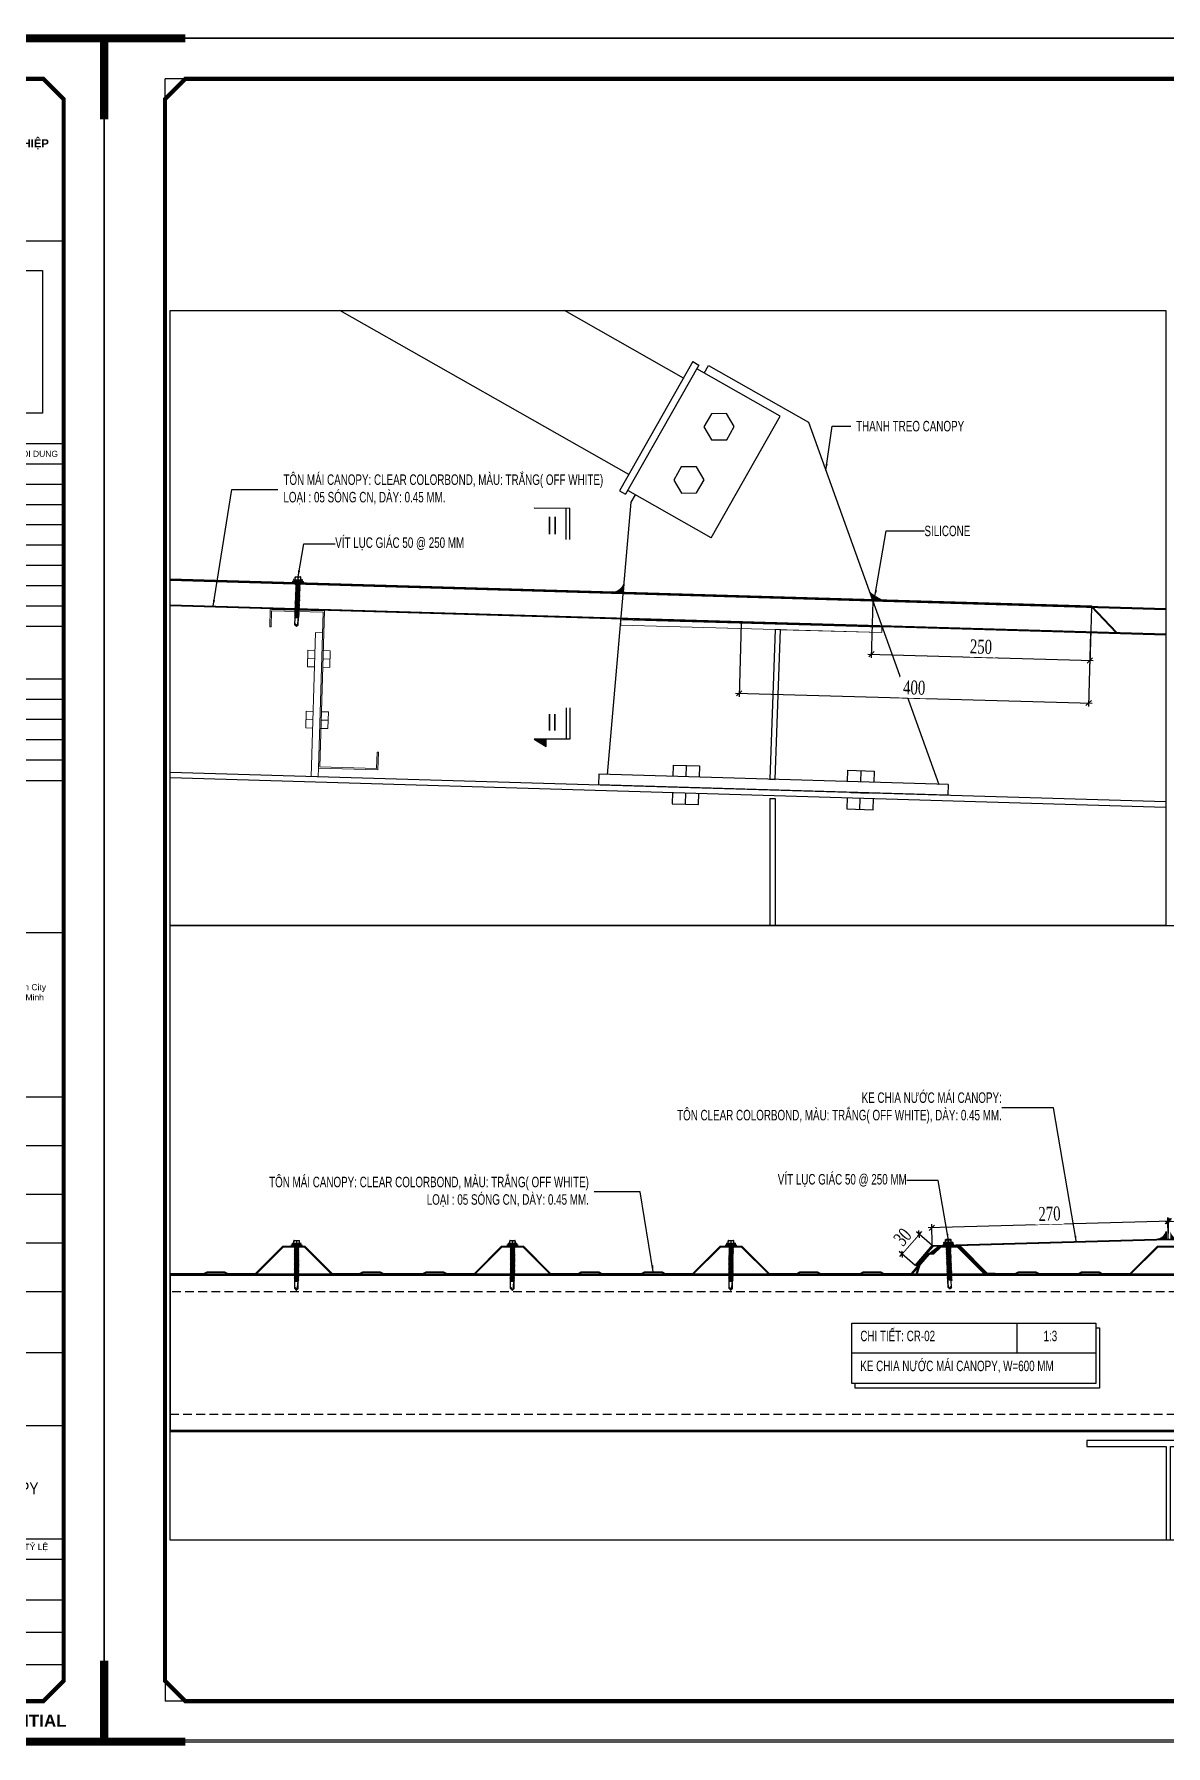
# Model space of a CAD drawing. Header units: inches. Extents: x 340055 to 349452, y -34649 to -30845.
# Drawn here: x 344158.6 to 344482.1, y -33308 to -32818.7 of the extents above; entities that cross this region are included whole.
import ezdxf
from ezdxf.enums import TextEntityAlignment as Align

# ---------------------------------------------------------------- set-up
doc = ezdxf.new("R2010")
doc.units = ezdxf.units.IN
doc.header["$MEASUREMENT"] = 0
doc.linetypes.add('HIDDEN', pattern=[0.375, 0.25, -0.125])
doc.linetypes.add('XKITLINE00', pattern=[0])
for name, color, linetype in [('0 @ 1', 7, 'Continuous'), ('1', 1, 'Continuous'), ('2', 2, 'Continuous'), ('3', 3, 'Continuous'), ('8', 8, 'Continuous'), ('flashing', 6, 'Continuous'), ('NET IN', 3, 'Continuous'), ('STRUCTURE', 1, 'Continuous')]:
    doc.layers.add(name, color=color, linetype=linetype)
for name, color, linetype, lineweight in [('Bolt', 7, 'Continuous', 0), ('PART', 20, 'Continuous', 9), ('TL-TIILE BLOCK A2$0$TL-TITLE BLOCK - TEXT @ 1', 7, 'Continuous', 25), ('TL-TIILE BLOCK A2$0$TL-TITLE BLOCK 1', 7, 'Continuous', 50), ('TL-TIILE BLOCK A2$0$TL-TITLE BLOCK 2', 7, 'Continuous', 25), ('TL-TITLE BLOCK - TEXT', 7, 'Continuous', 25)]:
    doc.layers.add(name, color=color, linetype=linetype, lineweight=lineweight)
doc.layers.add('Cover text', color=7, linetype='Continuous', true_color=0x52370f)
doc.styles.add('hx2', font='')
doc.styles.add('ST1', font='times.ttf', dxfattribs={"width": 0.7})
doc.styles.add('ST1H', font='vnshxh.shx', dxfattribs={"width": 0.7})
doc.styles.add('TIEU DE', font='', dxfattribs={"width": 0.8})
doc.styles.add('TL-TIILE BLOCK A2$0$MEP-TEXT T.BLOCK 1', font='arial.ttf', dxfattribs={"height": 1.5})
doc.styles.add('TL-TIILE BLOCK A2$0$MEP-TEXT T.BLOCK 3', font='arial.ttf', dxfattribs={"height": 3})
doc.styles.get('hx2').set_extended_font_data('.VnArial NarrowH')
doc.styles.get('TIEU DE').set_extended_font_data('.VnArial NarrowH')
doc.dimstyles.new('3', dxfattribs={"dimtxt": 3.5, "dimasz": 1.8, "dimexe": 1, "dimexo": 0, "dimgap": 1, "dimtad": 1, "dimdec": 0, "dimlfac": 3, "dimzin": 0, "dimdsep": 46, "dimtxsty": 'ST1H', "dimblk": 'OBLIQUE', "dimcen": 1, "dimdle": 1, "dimclrd": 8, "dimclre": 8, "dimclrt": 3, "dimadec": 0, "dimazin": 0, "dimtfac": 1, "dimtdec": 0, "dimtix": 1, "dimtofl": 0, "dimtmove": 1, "dimatfit": 3, "dimfxl": 0, "dimtolj": 1, "dimtzin": 0, "dimlwd": -1, "dimlwe": -1, "dimarcsym": 0})
doc.dimstyles.new('4', dxfattribs={"dimtxt": 4, "dimasz": 1.5, "dimexe": 1, "dimexo": 0, "dimgap": 1, "dimtad": 1, "dimdec": 0, "dimlfac": 4, "dimzin": 0, "dimdsep": 46, "dimtxsty": 'ST1', "dimblk": 'OBLIQUE', "dimcen": 1, "dimdle": 1, "dimclrd": 8, "dimclre": 8, "dimclrt": 3, "dimadec": 0, "dimazin": 0, "dimtfac": 1, "dimtdec": 0, "dimtix": 1, "dimtmove": 0, "dimatfit": 3, "dimfxl": 0, "dimtolj": 1, "dimtzin": 0, "dimlwd": -1, "dimlwe": -1, "dimarcsym": 0})

# ---------------------------------------------------------------- blocks, each defined once
blk = doc.blocks.new('A$C26A6701F')
at = {"layer": 'STRUCTURE', "color": 1, "linetype": 'Continuous'}
for p, q in [((0, 17.21), (1.33, 17.54)), ((0, 17.08), (0, 17.21)), ((0, 17.21), (4, 17.21)), ((4, 17.08), (0, 17.08)), ((3.94, 16.71), (0.06, 16.71)), ((0.4, 17.84), (3.6, 17.84)), ((0.4, 17.57), (1.2, 17.57)), ((0.93, 17.84), (0.93, 18.77)), ((0.97, 17.84), (1.03, 18.61)), ((1.07, 18.91), (2.93, 18.91)), ((1.11, 12.88), (2.89, 13.15)), ((1.38, 13.08), (1.11, 12.88)), ((1.12, 14.3), (2.9, 14.57)), ((1.39, 14.5), (1.12, 14.3)), ((1.12, 14.3), (1.38, 14.19)), ((1.12, 13.82), (2.9, 14.1)), ((1.39, 14.03), (1.12, 13.82)), ((1.12, 13.82), (1.38, 13.72)), ((1.12, 13.35), (2.89, 13.63)), ((1.38, 13.56), (1.12, 13.35)), ((1.12, 13.35), (1.38, 13.24)), ((1.13, 15.25), (2.9, 15.52)), ((1.39, 15.45), (1.13, 15.25)), ((1.13, 15.25), (1.39, 15.14)), ((1.13, 14.77), (2.9, 15.05)), ((1.39, 14.98), (1.13, 14.77)), ((1.13, 14.77), (1.39, 14.66)), ((1.19, 16.71), (1.14, 16.67)), ((1.14, 16.67), (1.4, 16.71)), ((1.14, 16.67), (1.4, 16.56)), ((1.14, 16.2), (2.91, 16.47)), ((1.4, 16.4), (1.14, 16.2)), ((1.14, 16.2), (1.39, 16.09)), ((1.14, 15.72), (2.91, 16)), ((1.4, 15.93), (1.14, 15.72)), ((1.14, 15.72), (1.39, 15.61)), ((1.2, 17.57), (2.8, 17.57)), ((1.33, 17.54), (1.33, 17.57)), ((1.33, 17.54), (2.67, 17.54)), ((1.38, 14.19), (2.72, 14.38)), ((1.38, 14.03), (1.38, 14.19)), ((1.38, 13.72), (2.72, 13.91)), ((2.69, 13.74), (1.38, 13.56)), ((1.38, 13.56), (1.38, 13.72)), ((1.38, 13.24), (2.72, 13.44)), ((2.69, 13.27), (1.38, 13.08)), ((1.38, 13.24), (1.38, 13.08)), ((1.39, 16.09), (2.73, 16.28)), ((1.39, 15.93), (1.39, 16.09)), ((1.39, 15.61), (2.73, 15.81)), ((2.7, 15.64), (1.39, 15.45)), ((1.39, 15.45), (1.39, 15.61)), ((1.39, 15.14), (2.73, 15.33)), ((2.7, 15.16), (1.39, 14.98)), ((1.39, 14.98), (1.39, 15.14)), ((1.39, 14.66), (2.73, 14.86)), ((2.7, 14.69), (1.39, 14.5)), ((1.39, 14.5), (1.39, 14.67)), ((2.7, 14.21), (1.39, 14.03)), ((1.4, 16.56), (2.42, 16.71)), ((2.71, 16.59), (1.4, 16.4)), ((1.4, 16.4), (1.4, 16.56)), ((2.71, 16.11), (1.4, 15.93)), ((1.91, 18.61), (1.97, 17.84)), ((2.04, 17.84), (2.1, 18.61)), ((2.67, 17.54), (2.67, 17.57)), ((2.67, 17.54), (4, 17.21)), ((2.69, 13.74), (2.69, 13.91)), ((2.69, 13.74), (2.89, 13.63)), ((2.69, 13.43), (2.69, 13.27)), ((2.69, 13.27), (2.89, 13.15)), ((2.7, 15.64), (2.7, 15.8)), ((2.7, 15.64), (2.9, 15.52)), ((2.7, 15.16), (2.7, 15.33)), ((2.7, 15.16), (2.9, 15.05)), ((2.7, 14.69), (2.7, 14.85)), ((2.7, 14.69), (2.9, 14.57)), ((2.7, 14.21), (2.7, 14.38)), ((2.7, 14.21), (2.9, 14.1)), ((2.71, 16.59), (2.71, 16.71)), ((2.71, 16.59), (2.91, 16.47)), ((2.71, 16.11), (2.71, 16.28)), ((2.71, 16.11), (2.91, 16)), ((2.71, 12.96), (2.89, 13.15)), ((2.72, 14.38), (2.9, 14.57)), ((2.72, 13.91), (2.9, 14.1)), ((2.72, 13.44), (2.89, 13.63)), ((2.73, 16.28), (2.91, 16.47)), ((2.73, 15.81), (2.91, 16)), ((2.73, 15.33), (2.9, 15.52)), ((2.73, 14.86), (2.9, 15.05)), ((2.8, 17.57), (3.6, 17.57)), ((2.97, 18.61), (3.04, 17.84)), ((3.07, 17.84), (3.07, 18.77)), ((4, 17.21), (4, 17.08)), ((1.05, 6.71), (2.83, 6.98)), ((1.31, 6.91), (1.05, 6.71)), ((1.05, 6.71), (1.31, 6.6)), ((1.06, 8.13), (2.84, 8.41)), ((1.33, 8.34), (1.06, 8.13)), ((1.06, 8.13), (1.32, 8.02)), ((1.06, 7.65), (2.83, 7.93)), ((1.32, 7.86), (1.06, 7.65)), ((1.06, 7.65), (1.32, 7.55)), ((1.06, 7.18), (2.83, 7.46)), ((1.32, 7.39), (1.06, 7.18)), ((1.06, 7.18), (1.32, 7.07)), ((1.07, 8.6), (2.84, 8.88)), ((1.33, 8.81), (1.07, 8.6)), ((1.07, 8.6), (1.33, 8.5)), ((1.08, 9.55), (2.86, 9.83)), ((1.34, 9.76), (1.08, 9.55)), ((1.08, 9.55), (1.34, 9.45)), ((1.08, 9.08), (2.85, 9.36)), ((1.34, 9.29), (1.08, 9.08)), ((1.08, 9.08), (1.34, 8.97)), ((1.09, 10.98), (2.86, 11.25)), ((1.35, 11.18), (1.09, 10.98)), ((1.09, 10.98), (1.35, 10.87)), ((1.09, 10.5), (2.86, 10.78)), ((1.35, 10.71), (1.09, 10.5)), ((1.09, 10.5), (1.35, 10.39)), ((1.09, 10.03), (2.86, 10.3)), ((1.35, 10.23), (1.09, 10.03)), ((1.09, 10.03), (1.34, 9.92)), ((1.1, 11.93), (2.88, 12.2)), ((1.36, 12.13), (1.1, 11.93)), ((1.1, 11.93), (1.36, 11.82)), ((1.1, 11.45), (2.87, 11.73)), ((1.36, 11.66), (1.1, 11.45)), ((1.1, 11.45), (1.36, 11.34)), ((1.11, 12.88), (1.37, 12.77)), ((1.11, 12.4), (2.88, 12.68)), ((1.37, 12.61), (1.11, 12.4)), ((1.11, 12.4), (1.37, 12.29)), ((2.63, 7.1), (1.31, 6.91)), ((1.31, 6.6), (2.65, 6.79)), ((2.62, 6.62), (1.31, 6.44)), ((1.31, 6.44), (1.31, 6.6)), ((1.32, 8.02), (2.66, 8.22)), ((2.63, 8.05), (1.32, 7.86)), ((1.32, 7.86), (1.32, 8.02)), ((1.32, 7.55), (2.66, 7.74)), ((2.63, 7.57), (1.32, 7.39)), ((1.32, 7.39), (1.32, 7.55)), ((1.32, 7.07), (2.66, 7.27)), ((1.32, 6.91), (1.32, 7.07)), ((2.64, 9), (1.33, 8.81)), ((1.33, 8.81), (1.34, 8.97)), ((1.33, 8.5), (2.67, 8.69)), ((2.64, 8.52), (1.33, 8.34)), ((1.33, 8.34), (1.33, 8.5)), ((1.34, 9.92), (2.68, 10.11)), ((2.65, 9.95), (1.34, 9.76)), ((1.34, 9.92), (1.34, 9.76)), ((1.34, 9.45), (2.68, 9.64)), ((2.65, 9.47), (1.34, 9.29)), ((1.34, 9.29), (1.34, 9.45)), ((1.34, 8.97), (2.67, 9.17)), ((2.66, 11.37), (1.35, 11.18)), ((1.35, 11.18), (1.36, 11.34)), ((1.35, 10.87), (2.69, 11.06)), ((2.66, 10.89), (1.35, 10.71)), ((1.35, 10.71), (1.35, 10.87)), ((1.35, 10.39), (2.69, 10.59)), ((2.66, 10.42), (1.35, 10.23)), ((1.35, 10.23), (1.35, 10.39)), ((2.68, 12.32), (1.36, 12.13)), ((1.36, 11.82), (2.7, 12.01)), ((2.67, 11.84), (1.36, 11.66)), ((1.36, 11.66), (1.36, 11.82)), ((1.36, 11.34), (2.7, 11.54)), ((1.37, 12.77), (2.71, 12.96)), ((2.68, 12.79), (1.37, 12.61)), ((1.37, 12.61), (1.37, 12.77)), ((1.37, 12.29), (2.71, 12.49)), ((1.37, 12.13), (1.37, 12.29)), ((2.62, 6.62), (2.62, 6.79)), ((2.62, 6.62), (2.82, 6.51)), ((2.63, 8.05), (2.63, 8.21)), ((2.63, 8.05), (2.83, 7.93)), ((2.63, 7.57), (2.63, 7.74)), ((2.63, 7.57), (2.83, 7.46)), ((2.63, 7.1), (2.63, 7.26)), ((2.63, 7.1), (2.83, 6.98)), ((2.64, 9), (2.64, 9.16)), ((2.64, 9), (2.84, 8.88)), ((2.64, 8.52), (2.64, 8.69)), ((2.64, 8.52), (2.84, 8.41)), ((2.65, 10.1), (2.65, 9.95)), ((2.65, 9.95), (2.86, 9.83)), ((2.65, 9.47), (2.65, 9.64)), ((2.65, 9.47), (2.85, 9.36)), ((2.65, 6.79), (2.83, 6.98)), ((2.66, 11.37), (2.67, 11.53)), ((2.66, 11.37), (2.86, 11.25)), ((2.66, 10.89), (2.67, 11.06)), ((2.66, 10.89), (2.86, 10.78)), ((2.66, 10.42), (2.66, 10.58)), ((2.66, 10.42), (2.86, 10.3)), ((2.66, 8.22), (2.84, 8.41)), ((2.66, 7.74), (2.83, 7.93)), ((2.66, 7.27), (2.83, 7.46)), ((2.67, 11.84), (2.67, 12.01)), ((2.67, 11.84), (2.87, 11.73)), ((2.67, 9.17), (2.85, 9.36)), ((2.67, 8.69), (2.84, 8.88)), ((2.68, 12.79), (2.68, 12.96)), ((2.68, 12.79), (2.88, 12.68)), ((2.68, 12.32), (2.68, 12.48)), ((2.68, 12.32), (2.88, 12.2)), ((2.68, 10.11), (2.86, 10.3)), ((2.68, 9.64), (2.86, 9.83)), ((2.69, 11.06), (2.86, 11.25)), ((2.69, 10.59), (2.86, 10.78)), ((2.7, 12.01), (2.88, 12.2)), ((2.7, 11.54), (2.87, 11.73)), ((2.71, 12.49), (2.88, 12.68)), ((1.02, 3.86), (2.8, 4.14)), ((1.28, 4.07), (1.02, 3.86)), ((1.02, 3.86), (1.28, 3.75)), ((1.28, 3.59), (1.02, 3.38)), ((1.02, 3.38), (2.31, 3.59)), ((1.02, 3.38), (1.28, 3.28)), ((1.03, 4.81), (2.81, 5.09)), ((1.29, 5.02), (1.03, 4.81)), ((1.03, 4.81), (1.29, 4.7)), ((1.03, 4.33), (2.8, 4.61)), ((1.29, 4.54), (1.03, 4.33)), ((1.03, 4.33), (1.28, 4.23)), ((1.04, 5.76), (2.81, 6.03)), ((1.3, 5.96), (1.04, 5.76)), ((1.04, 5.76), (1.3, 5.65)), ((1.04, 5.28), (2.81, 5.56)), ((1.3, 5.49), (1.04, 5.28)), ((1.04, 5.28), (1.29, 5.17)), ((1.05, 6.23), (2.82, 6.51)), ((1.31, 6.44), (1.05, 6.23)), ((1.05, 6.23), (1.31, 6.12)), ((1.27, 0.62), (1.28, 3.28)), ((1.27, 0.62), (1.41, 0.81)), ((1.27, 0.62), (1.88, 0.02)), ((1.28, 4.23), (2.62, 4.42)), ((2.62, 4.25), (1.28, 4.07)), ((1.28, 4.07), (1.28, 4.23)), ((1.28, 3.75), (2.62, 3.95)), ((1.28, 3.59), (1.28, 3.75)), ((2.35, 3.74), (1.28, 3.59)), ((1.28, 3.28), (2.21, 3.41)), ((1.29, 5.17), (2.63, 5.37)), ((2.6, 5.2), (1.29, 5.02)), ((1.29, 5.01), (1.29, 5.17)), ((1.29, 4.7), (2.63, 4.9)), ((2.6, 4.72), (1.29, 4.54)), ((1.29, 4.54), (1.29, 4.7)), ((2.61, 6.15), (1.3, 5.96)), ((1.3, 5.96), (1.31, 6.12)), ((1.3, 5.65), (2.64, 5.84)), ((2.61, 5.67), (1.3, 5.49)), ((1.3, 5.49), (1.3, 5.65)), ((1.31, 6.12), (2.64, 6.32)), ((1.67, 0.81), (1.98, 0.02)), ((1.96, 0.08), (2.26, 0.64)), ((1.98, 0.02), (2.6, 0.61)), ((2.38, 0.96), (2.56, 3.71)), ((2.62, 3.78), (2.52, 3.77)), ((2.52, 3.46), (2.61, 3.47)), ((2.54, 3.62), (2.79, 3.66)), ((2.6, 5.2), (2.61, 5.36)), ((2.6, 5.2), (2.81, 5.09)), ((2.6, 4.72), (2.6, 4.89)), ((2.6, 4.72), (2.8, 4.61)), ((2.6, 0.61), (2.61, 3.47)), ((2.61, 6.15), (2.62, 6.31)), ((2.61, 6.15), (2.81, 6.03)), ((2.61, 5.67), (2.61, 5.84)), ((2.61, 5.67), (2.81, 5.56)), ((2.61, 3.47), (2.79, 3.66)), ((2.62, 4.42), (2.8, 4.61)), ((2.62, 4.25), (2.62, 4.41)), ((2.8, 4.14), (2.62, 4.25)), ((2.62, 3.95), (2.8, 4.14)), ((2.62, 3.78), (2.62, 3.95)), ((2.79, 3.66), (2.62, 3.78)), ((2.63, 5.37), (2.81, 5.56)), ((2.63, 4.9), (2.81, 5.09)), ((2.64, 6.32), (2.82, 6.51)), ((2.64, 5.84), (2.81, 6.03))]:
    blk.add_line(p, q, dxfattribs=at)
for centre, major_axis, ratio, start_param, end_param in [((-1.11, 16.72), (-0.822, 0.822), 1, 3.915086, 4.236522), ((0.42, 17.71), (0.0956, 0.0956), 1, 0.954633, 3.757756), ((1.07, 18.77), (-0.0943, 0.0943), 1, -0.785398, 0.785398), ((1.47, 18.04), (0.508, 0.508), 1, 0.131933, 1.438864), ((2.54, 18.04), (0.508, 0.508), 1, 0.131933, 1.438864), ((2.93, 18.77), (-0.0943, 0.0943), 1, 3.926991, 5.497787), ((3.55, 17.71), (-0.1, 0.1), 1, 2.701137, 5.152845), ((5.1, 16.72), (-1.15, 0.17), 0.90746, -0.177273, 0.177273), ((1.54, 0.72), (0.111, 0.111), 1, 6.085329, 8.011019), ((1.93, 0.09), (0.0625, 0.0625), 1, 3.247504, 4.535451), ((1.82, 3.74), (0.363, 0.363), 1, 4.808661, 5.407478), ((1.79, 0.99), (0.416, 0.416), 1, 4.859665, 5.449971), ((2.44, 3.68), (0.0836, 0.0836), 1, 5.766736, 8.502032)]:
    blk.add_ellipse(centre, major_axis=major_axis, ratio=ratio, start_param=start_param, end_param=end_param, dxfattribs=at)
blk = doc.blocks.new('_Oblique')
at = {"color": 0, "linetype": 'ByBlock', "lineweight": -2}
blk.add_line((-0.5, -0.5), (0.5, 0.5), dxfattribs=at)
blk = doc.blocks.new('*D581')
at = {"color": 8, "linetype": 'Continuous', "transparency": 16777216}
for p, q in [((344398.35, -32980.76), (344397.88, -32996.91)), ((344460.78, -32982.57), (344460.31, -32998.72)), ((344396.91, -32995.88), (344461.34, -32997.75))]:
    blk.add_line(p, q, dxfattribs=at)
at = {"layer": 'Defpoints', "color": 0, "transparency": 16777216}
for p in [(344398.35, -32980.76), (344460.78, -32982.57), (344460.34, -32997.72)]:
    blk.add_point(p, dxfattribs=at)
at = {"color": 8, "transparency": 16777216, "xscale": 1.5, "yscale": 1.5, "zscale": 1.5}
for p, rotation in [((344397.91, -32995.91), 178.3364675142315), ((344460.34, -32997.72), 358.3364675142315)]:
    blk.add_blockref('_Oblique', p, dxfattribs=dict(at, rotation=rotation))
at = {"color": 3, "transparency": 16777216, "insert": (344429.22, -32993.78), "char_height": 4, "attachment_point": 5, "rotation": 358.3365, "style": 'ST1', "bg_fill": 3, "box_fill_scale": 1.25, "bg_fill_color": 256, "bg_fill_true_color": 13158600, "bg_fill_transparency": 0}
blk.add_mtext('\\A1;250', dxfattribs=at)
blk = doc.blocks.new('*D582')
at = {"color": 8, "linetype": 'Continuous', "transparency": 16777216}
for p, q in [((344360.65, -32987.06), (344360.06, -33008.11)), ((344460.57, -32989.84), (344459.99, -33010.88)), ((344359.09, -33007.08), (344461.01, -33009.91))]:
    blk.add_line(p, q, dxfattribs=at)
at = {"layer": 'Defpoints', "color": 0, "transparency": 16777216}
for p in [(344360.65, -32987.06), (344460.57, -32989.84), (344460.02, -33009.88)]:
    blk.add_point(p, dxfattribs=at)
at = {"color": 8, "transparency": 16777216, "xscale": 1.5, "yscale": 1.5, "zscale": 1.5}
for p, rotation in [((344360.09, -33007.11), 178.4086935767995), ((344460.02, -33009.88), 358.4086935767995)]:
    blk.add_blockref('_Oblique', p, dxfattribs=dict(at, rotation=rotation))
at = {"color": 3, "transparency": 16777216, "insert": (344410.14, -33005.46), "char_height": 4, "attachment_point": 5, "rotation": 358.4087, "style": 'ST1', "bg_fill": 3, "box_fill_scale": 1.25, "bg_fill_color": 256, "bg_fill_true_color": 13158600, "bg_fill_transparency": 0}
blk.add_mtext('\\A1;400', dxfattribs=at)
blk = doc.blocks.new('*D587')
at = {"color": 8, "linetype": 'Continuous', "transparency": 16777216}
for p, q in [((344412.23, -33160.97), (344405.97, -33168.13)), ((344415.32, -33165), (344410.82, -33161.07)), ((344410.37, -33170.66), (344405.88, -33166.72))]:
    blk.add_line(p, q, dxfattribs=at)
at = {"layer": 'Defpoints', "color": 0, "transparency": 16777216}
for p in [(344415.32, -33165), (344410.37, -33170.66)]:
    blk.add_point(p, dxfattribs=at)
at = {"color": 8, "transparency": 16777216, "xscale": 1.5, "yscale": 1.5, "zscale": 1.5}
for p, rotation in [((344411.58, -33161.72), 48.8280509160297), ((344406.63, -33167.38), 228.8280509160297)]:
    blk.add_blockref('_Oblique', p, dxfattribs=dict(at, rotation=rotation))
at = {"color": 3, "transparency": 16777216, "insert": (344406.82, -33162.55), "char_height": 4, "attachment_point": 5, "rotation": 48.8281, "style": 'ST1', "bg_fill": 3, "box_fill_scale": 1.25, "bg_fill_color": 256, "bg_fill_true_color": 13158600, "bg_fill_transparency": 0}
blk.add_mtext('\\A1;30', dxfattribs=at)
at = {"layer": 'Defpoints', "color": 0, "transparency": 16777216}
blk.add_point((344406.63, -33167.38), dxfattribs=at)
blk = doc.blocks.new('*D588')
at = {"color": 8, "linetype": 'Continuous', "transparency": 16777216}
for p, q in [((344482.79, -33163.1), (344482.61, -33157)), ((344483.64, -33157.98), (344414.18, -33159.93)), ((344415.32, -33165), (344415.15, -33158.9))]:
    blk.add_line(p, q, dxfattribs=at)
at = {"layer": 'Defpoints', "color": 0, "transparency": 16777216}
for p in [(344415.18, -33159.9), (344415.32, -33165), (344482.79, -33163.1)]:
    blk.add_point(p, dxfattribs=at)
at = {"color": 8, "transparency": 16777216, "xscale": 1.5, "yscale": 1.5, "zscale": 1.5}
for p, rotation in [((344482.64, -33158), 1.613940548252577), ((344415.18, -33159.9), 181.6139405482526)]:
    blk.add_blockref('_Oblique', p, dxfattribs=dict(at, rotation=rotation))
at = {"color": 3, "transparency": 16777216, "insert": (344448.82, -33155.91), "char_height": 4, "attachment_point": 5, "rotation": 1.6139, "style": 'ST1', "bg_fill": 3, "box_fill_scale": 1.25, "bg_fill_color": 256, "bg_fill_true_color": 13158600, "bg_fill_transparency": 0}
blk.add_mtext('\\A1;270', dxfattribs=at)
blk = doc.blocks.new('*D590')
at = {"color": 8, "linetype": 'Continuous', "transparency": 16777216}
for p, q in [((344482.79, -33163.1), (344482.96, -33157.02)), ((344481.93, -33158), (344551.39, -33159.95)), ((344550.25, -33165), (344550.42, -33158.93))]:
    blk.add_line(p, q, dxfattribs=at)
at = {"layer": 'Defpoints', "color": 0, "transparency": 16777216}
for p in [(344550.39, -33159.93), (344482.79, -33163.1), (344550.25, -33165)]:
    blk.add_point(p, dxfattribs=at)
at = {"color": 8, "transparency": 16777216, "xscale": 1.5, "yscale": 1.5, "zscale": 1.5}
for p, rotation in [((344482.93, -33158.02), 178.3860594517474), ((344550.39, -33159.93), 358.3860594517474)]:
    blk.add_blockref('_Oblique', p, dxfattribs=dict(at, rotation=rotation))
at = {"color": 3, "transparency": 16777216, "insert": (344516.75, -33155.94), "char_height": 4, "attachment_point": 5, "rotation": 358.3861, "style": 'ST1', "bg_fill": 3, "box_fill_scale": 1.25, "bg_fill_color": 256, "bg_fill_true_color": 13158600, "bg_fill_transparency": 0}
blk.add_mtext('\\A1;270', dxfattribs=at)
blk = doc.blocks.new('MC')
at = {"layer": '2'}
h = blk.add_hatch(dxfattribs=at)
h.set_pattern_fill('ANSI31', color=256, style=0)
h.paths.add_polyline_path([(-113.47, 4283.2), (-115.93, 4283.2), (-113.47, 4279.14)])
for p, q in [((-102.86, 4291.26), (-113.47, 4291.26)), ((-113.47, 4291.26), (-113.47, 4279.14)), ((-102.86, 4290.02), (-113.47, 4290.02)), ((-113.47, 4279.14), (-115.93, 4283.2)), ((-115.93, 4283.2), (-113.47, 4283.2))]:
    blk.add_line(p, q, dxfattribs=at)
blk = doc.blocks.new('*U147')
at = {"layer": '2'}
h = blk.add_hatch(dxfattribs=at)
h.set_pattern_fill('ANSI31', color=256, scale=0.666667, angle=-90, style=0)
h.set_pattern_definition([(315, (-2846.55065, -263.68536), (0.058925565, 0.058925565), [])])
h.paths.add_polyline_path([(8.92, -188.04), (8.92, -186.4), (6.21, -188.04)])
for p, q in [((6.21, -188.04), (8.92, -186.4)), ((14.29, -188.04), (6.21, -188.04)), ((8.92, -186.4), (8.92, -188.04)), ((13.46, -195.11), (13.46, -188.04)), ((14.29, -195.11), (14.29, -188.04))]:
    blk.add_line(p, q, dxfattribs=at)
at = {"layer": '1', "xscale": -0.6666666666660603, "yscale": 0.6666666666660603, "zscale": 0.6666666666660603, "rotation": 270}
blk.add_blockref('MC', (-2846.55, -164.56), dxfattribs=at)
at = {"style": 'hx2'}
for tag, p in [('A', (10.34, -193.94)), ('B', (10.28, -238.27))]:
    blk.add_attdef(tag, text='', height=4, dxfattribs=at).set_placement(p, align=Align.CENTER)
blk = doc.blocks.new('kt kien truc 1')
at = {"layer": 'Defpoints'}
for p, q in [((20, 410), (15, 410)), ((15, 405), (15, 410)), ((15, 15), (15, 10)), ((20, 10), (15, 10))]:
    blk.add_line(p, q, dxfattribs=at)
at = {"layer": 'Defpoints', "color": 8, "const_width": 2}
for points in [[(0, 400), (0, 420), (20, 420)], [(594, 400), (594, 420), (574, 420)], [(0, 20), (0, 0), (20, 0)], [(594, 20), (594, 0), (574, 0)]]:
    blk.add_lwpolyline(points, dxfattribs=at)
at = {"layer": 'Defpoints', "color": 8}
blk.add_lwpolyline([(0, 0), (594, 0), (594, 420), (0, 420)], close=True, dxfattribs=at)
at = {"layer": 'TL-TIILE BLOCK A2$0$TL-TITLE BLOCK 1', "const_width": 1}
blk.add_lwpolyline([(20, 10), (579, 10), (584, 15), (584, 405), (579, 410), (20, 410), (15, 405), (15, 15)], close=True, dxfattribs=at)
at = {"layer": 'TL-TIILE BLOCK A2$0$TL-TITLE BLOCK 2'}
for p, q in [((584, 370), (509, 370)), ((584, 320), (509, 320)), ((584, 320), (509, 320)), ((584, 315), (509, 315)), ((584, 310), (509, 310)), ((584, 305), (509, 305)), ((584, 300), (509, 300)), ((584, 295), (509, 295)), ((584, 290), (509, 290)), ((584, 285), (509, 285)), ((584, 280), (509, 280)), ((584, 275), (509, 275)), ((584, 262), (509, 262)), ((584, 257), (509, 257)), ((584, 252), (509, 252)), ((584, 247), (509, 247)), ((584, 242), (509, 242)), ((509, 237), (584, 237)), ((509, 199.5), (584, 199.5)), ((509, 159), (584, 159)), ((509, 147), (584, 147)), ((509, 135), (584, 135)), ((509, 123), (584, 123)), ((509, 111), (584, 111)), ((509, 96), (584, 96)), ((509, 78), (584, 78)), ((509, 50), (584, 50)), ((509, 45), (584, 45)), ((509, 35), (584, 35)), ((509, 27), (584, 27)), ((509, 19), (584, 19))]:
    blk.add_line(p, q, dxfattribs=at)
at = {"layer": 'TL-TITLE BLOCK - TEXT'}
blk.add_lwpolyline([(513.08, 362.74), (578.82, 362.74), (578.82, 327.57), (513.08, 327.57)], close=True, dxfattribs=at)
at = {"layer": '0 @ 1', "insert": (536.78, 6.67), "char_height": 3, "attachment_point": 1, "style": 'TL-TIILE BLOCK A2$0$MEP-TEXT T.BLOCK 3'}
blk.add_mtext_dynamic_manual_height_columns('\\pt15;{\\fArial|b1|i0|c0|p34;TIALOC CONFIDENTIAL}', width=49.3859, gutter_width=12.5, heights=[0], dxfattribs=at)
at = {"layer": 'TL-TIILE BLOCK A2$0$TL-TITLE BLOCK - TEXT @ 1', "attachment_point": 1}
for s, width, insert, char_height, style in [('\\pi0.50923;{\\fArial|b1|i0|c0|p34;MỞ RỘNG XƯỞNG SẢN XUẤT SƠN CÔNG NGHIỆP}', 68.8384, (511.72, 395.1), 2, 'TL-TIILE BLOCK A2$0$MEP-TEXT T.BLOCK 3'), ('REVISE CONTENT | NỘI DUNG', 37.618, (552.04, 318.29), 1.5, 'TL-TIILE BLOCK A2$0$MEP-TEXT T.BLOCK 1'), ('ADD:^I37 Ton Duc Thang Str, Ben Nghe Ward, Dictrict 1, Ho Chi Minh City ', 70.4569, (510.78, 186.79), 1.5, 'TL-TIILE BLOCK A2$0$MEP-TEXT T.BLOCK 1'), ('Địa chỉ: 37 Tôn Đức Thắng, phường Bến Nghé, Quận 1, TP. Hồ Chí Minh', 70.522, (510.78, 184.29), 1.5, 'TL-TIILE BLOCK A2$0$MEP-TEXT T.BLOCK 1'), ('SCL | TỶ LỆ', 37.618, (568.56, 48.79), 1.5, 'TL-TIILE BLOCK A2$0$MEP-TEXT T.BLOCK 1')]:
    blk.add_mtext_dynamic_manual_height_columns(s, width=width, gutter_width=15, heights=[0], dxfattribs=dict(at, insert=insert, char_height=char_height, style=style))

msp = doc.modelspace()

# ---------------------------------------------------------------- hatches: boundary and pattern name
at = {"true_color": 0xe70de7}
msp.add_hatch(color=6, dxfattribs=at).paths.add_polyline_path([(344460.7899, -32982.3413), (344197.3901, -32974.5986), (344197.3974, -32974.3487), (344460.7973, -32982.0914)])
at = {"true_color": 0x2cc9bc}
h = msp.add_hatch(color=132, dxfattribs=at)
edge = h.paths.add_edge_path()
edge.add_line((344327.1697, -32975.8674), (344326.9717, -32978.1576))
edge.add_line((344326.9717, -32978.1576), (344324.5354, -32978.0859))
edge.add_arc((344323.4754, -32974.1541), 4.0722, 285.087733, 335.119113)

# ---------------------------------------------------------------- linework, layer by layer
at = {"color": 9, "linetype": 'XKITLINE00', "lineweight": 0}
for p, q in [((344326.2622, -32987.5733), (344326.3052, -32986.0761)), ((344400.9172, -32988.2181), (344326.3052, -32986.0761)), ((344238.9777, -32989.7115), (344237.7585, -33030.8825)), ((344240.9739, -32989.7707), (344238.9777, -32989.7115)), ((344370.3847, -32988.8524), (344326.2618, -32987.5857)), ((344400.8742, -32989.7153), (344326.2622, -32987.5733)), ((344371.8823, -32988.8838), (344370.3854, -32988.8324)), ((344400.8739, -32989.7277), (344371.8819, -32988.8954)), ((344400.9172, -32988.2181), (344400.8742, -32989.7153)), ((344239.7546, -33030.9416), (344239.8285, -33028.4483))]:
    msp.add_line(p, q, dxfattribs=at)
at = {"color": 9}
msp.add_line((344439.454, -33187.126), (344439.454, -33195.7506), dxfattribs=at)
at = {"color": 6, "true_color": 0xe70de7}
msp.add_lwpolyline([(344460.7899, -32982.3413), (344197.3901, -32974.5986), (344197.3974, -32974.3487), (344460.7973, -32982.0914)], close=True, dxfattribs=at)
at = {"color": 132, "true_color": 0x2cc9bc}
msp.add_lwpolyline([(344327.1697, -32975.8674), (344326.9717, -32978.1576), (344324.5354, -32978.0859, 0.22183832)], format="xyb", close=True, dxfattribs=at)
at = {"color": 8}
msp.add_lwpolyline([(344197.3901, -33073.4326), (344766.728, -33073.4326), (344766.728, -33249.2225), (344197.3901, -33249.2225)], close=True, dxfattribs=at)
at = {"color": 3, "ltscale": 15}
for points in [[(344197.3901, -33172.9265), (344207.103, -33172.9265), (344208.009, -33172.4772), (344213.0011, -33172.4772), (344213.9071, -33172.9265), (344221.8723, -33172.9265), (344229.6612, -33165.1887), (344235.9112, -33165.1887), (344243.7, -33172.9265), (344251.6011, -33172.9265), (344252.5071, -33172.4772), (344257.4992, -33172.4772), (344258.4052, -33172.9265), (344269.6807, -33172.9265), (344270.5867, -33172.4772), (344275.5788, -33172.4772), (344276.4848, -33172.9265), (344284.45, -33172.9265), (344292.1803, -33165.1887), (344298.4303, -33165.1887), (344306.1607, -33172.9265), (344314.0618, -33172.9265), (344314.9678, -33172.4772), (344319.9599, -33172.4772), (344320.8659, -33172.9265), (344332.1414, -33172.9265), (344333.0474, -33172.4772), (344338.0395, -33172.4772), (344338.9455, -33172.9265), (344346.8466, -33172.9265), (344354.6355, -33165.1887), (344360.8855, -33165.1887), (344368.6743, -33172.9265), (344376.5754, -33172.9265), (344377.4814, -33172.4772), (344382.4735, -33172.4772), (344383.3795, -33172.9265), (344394.655, -33172.9265), (344395.561, -33172.4772), (344400.5531, -33172.4772), (344401.4591, -33172.9265), (344409.3602, -33172.9265), (344414.3035, -33167.1546), (344415.5515, -33167.1546), (344417.6604, -33165.1887), (344422.6525, -33165.1887), (344430.3638, -33172.9126), (344433.3317, -33172.9126), (344433.3317, -33173.1765), (344430.2802, -33173.1765), (344422.554, -33165.4387), (344417.7588, -33165.4387), (344415.65, -33167.4046), (344414.4186, -33167.4046), (344409.4753, -33173.1765), (344401.4005, -33173.1765), (344400.4945, -33172.7272), (344395.6196, -33172.7272), (344394.7136, -33173.1765), (344383.3209, -33173.1765), (344382.415, -33172.7272), (344377.54, -33172.7272), (344376.634, -33173.1765), (344368.5712, -33173.1765), (344360.7824, -33165.4387), (344354.7385, -33165.4387), (344346.9497, -33173.1765), (344338.8869, -33173.1765), (344337.9809, -33172.7272), (344333.106, -33172.7272), (344332.2, -33173.1765), (344320.8073, -33173.1765), (344319.9014, -33172.7272), (344315.0264, -33172.7272), (344314.1204, -33173.1765), (344306.0571, -33173.1765), (344298.3267, -33165.4387), (344292.284, -33165.4387), (344284.5536, -33173.1765), (344276.4262, -33173.1765), (344275.5202, -33172.7272), (344270.6453, -33172.7272), (344269.7393, -33173.1765), (344258.3466, -33173.1765), (344257.4407, -33172.7272), (344252.5657, -33172.7272), (344251.6597, -33173.1765), (344243.5969, -33173.1765), (344235.8081, -33165.4387), (344229.7642, -33165.4387), (344221.9754, -33173.1765), (344213.8485, -33173.1765), (344212.9426, -33172.7272), (344208.0676, -33172.7272), (344207.1616, -33173.1765), (344197.3901, -33173.1765)], [(344485.8081, -33165.4387), (344479.7642, -33165.4387), (344471.9754, -33173.1765), (344463.8485, -33173.1765), (344462.9426, -33172.7272), (344458.0676, -33172.7272), (344457.1616, -33173.1765), (344445.769, -33173.1765), (344444.863, -33172.7272), (344439.988, -33172.7272), (344439.082, -33173.1765), (344431.0187, -33173.1765), (344423.2883, -33165.4387), (344417.2264, -33165.4387), (344412.0917, -33169.351), (344410.9116, -33173.2241), (344410.6616, -33173.2241), (344411.8417, -33169.2272), (344417.142, -33165.1887), (344423.392, -33165.1887), (344431.1223, -33172.9265), (344439.0235, -33172.9265), (344439.9294, -33172.4772), (344444.9216, -33172.4772), (344445.8275, -33172.9265), (344457.103, -33172.9265), (344458.009, -33172.4772), (344463.0011, -33172.4772), (344463.9071, -33172.9265), (344471.8723, -33172.9265), (344479.6612, -33165.1887), (344485.9112, -33165.1887)]]:
    msp.add_lwpolyline(points, dxfattribs=at)
at = {"color": 94}
msp.add_lwpolyline([(344197.3901, -33218.1765), (344766.728, -33218.1765), (344766.728, -33173.1765), (344197.3901, -33173.1765)], close=True, dxfattribs=at)
for points in [[(344766.728, -33173.5515), (344197.3901, -33173.5515)], [(344197.3901, -33217.8015), (344766.728, -33217.8015)]]:
    msp.add_lwpolyline(points, dxfattribs=at)
at = {"color": 94, "linetype": 'HIDDEN', "ltscale": 10}
for points in [[(344766.728, -33178.1765), (344197.3901, -33178.1765)], [(344197.3901, -33213.1765), (344766.728, -33213.1765)]]:
    msp.add_lwpolyline(points, dxfattribs=at)
at = {"layer": '2'}
msp.add_lwpolyline([(344483.3862, -33249.2225), (344483.3862, -33222.4765), (344506.0362, -33222.4765), (344506.0362, -33220.6765), (344459.5362, -33220.6765), (344459.5362, -33222.4765), (344482.1862, -33222.4765), (344482.1862, -33249.2225)], dxfattribs=at)
at = {"layer": '3'}
for p, q in [((344482.059, -32982.9665), (344197.3901, -32974.5986)), ((344482.059, -32983.2166), (344197.3901, -32974.8487)), ((344482.059, -32990.2195), (344197.3901, -32981.8516)), ((344482.059, -32990.4696), (344197.3901, -32982.1017))]:
    msp.add_line(p, q, dxfattribs=at)
at = {"layer": '8', "color": 2}
for p, q in [((344328.5415, -32944.524), (344245.9239, -32897.6427)), ((344344.1878, -32916.9509), (344310.1615, -32897.6427)), ((344346.8431, -32912.2715), (344325.8992, -32949.1804)), ((344346.8431, -32912.2715), (344348.58, -32913.2571)), ((344348.58, -32913.2571), (344327.6361, -32950.166)), ((344371.8465, -32927.8938), (344347.9638, -32914.3422)), ((344350.1347, -32915.5741), (344351.3666, -32913.4031)), ((344351.3666, -32913.4031), (344379.9295, -32929.6106)), ((344352.1715, -32927.1599), (344350.0377, -32930.9204)), ((344356.4951, -32927.1275), (344352.1715, -32927.1599)), ((344358.6849, -32930.8557), (344356.4951, -32927.1275)), ((344350.0377, -32930.9204), (344352.2275, -32934.6486)), ((344352.1354, -32962.632), (344371.8465, -32927.8938)), ((344356.5511, -32934.6162), (344358.6849, -32930.8557)), ((344379.9295, -32929.6106), (344417.2099, -33033.1174)), ((344352.2275, -32934.6486), (344356.5511, -32934.6162)), ((344343.5478, -32942.3578), (344341.414, -32946.1184)), ((344341.414, -32946.1184), (344343.6039, -32949.8465)), ((344347.8714, -32942.3255), (344343.5478, -32942.3578)), ((344350.0612, -32946.0537), (344347.8714, -32942.3255)), ((344347.9275, -32949.8142), (344350.0612, -32946.0537)), ((344325.8992, -32949.1804), (344327.6361, -32950.166)), ((344352.1354, -32962.632), (344328.2526, -32949.0804)), ((344329.1912, -32952.4834), (344330.4233, -32950.3121)), ((344343.6039, -32949.8465), (344347.9275, -32949.8142)), ((344322.4625, -33030.3174), (344329.1912, -32952.4834)), ((344370.3851, -32988.84), (344368.9135, -33031.6837)), ((344370.4104, -33031.7351), (344371.8823, -32988.883)), ((344482.059, -33038.1177), (344197.3901, -33029.6869)), ((344341.2055, -33030.8712), (344341.3013, -33027.6275)), ((344341.3013, -33027.6275), (344348.787, -33027.8487)), ((344344.9483, -33030.9818), (344345.0441, -33027.7381)), ((344348.787, -33027.8487), (344348.6911, -33031.0925)), ((344391.1097, -33032.3461), (344391.2056, -33029.1023)), ((344391.2056, -33029.1023), (344398.6912, -33029.3235)), ((344394.8525, -33032.4567), (344394.9484, -33029.2129)), ((344398.6912, -33029.3235), (344398.5953, -33032.5673)), ((344197.3901, -33031.1853), (344482.059, -33039.6162)), ((344319.9961, -33030.2444), (344319.9077, -33033.2387)), ((344419.7162, -33036.1883), (344319.9077, -33033.2387)), ((344419.8046, -33033.1941), (344319.9961, -33030.2444)), ((344342.3623, -33033.9804), (344342.3646, -33033.9024)), ((344347.3527, -33034.1282), (344347.355, -33034.0498)), ((344368.9135, -33031.6837), (344370.4104, -33031.7351)), ((344419.8046, -33033.1941), (344419.7162, -33036.1883)), ((344341.0704, -33035.4408), (344340.9745, -33038.6846)), ((344340.9745, -33038.6846), (344348.4602, -33038.9058)), ((344344.7174, -33038.7952), (344344.8132, -33035.5515)), ((344348.4602, -33038.9058), (344348.556, -33035.6621)), ((344368.9131, -33037.134), (344368.9131, -33073.4326)), ((344368.9131, -33037.134), (344370.4108, -33037.134)), ((344370.4108, -33037.134), (344370.4108, -33073.4326)), ((344390.9746, -33036.9186), (344390.8788, -33040.1595)), ((344392.1513, -33035.452), (344392.017, -33035.448)), ((344392.017, -33035.448), (344397.5065, -33035.6103)), ((344392.2664, -33035.4584), (344392.2688, -33035.3772)), ((344394.6216, -33040.2701), (344394.7174, -33037.0294)), ((344397.2568, -33035.6062), (344397.2592, -33035.5247)), ((344398.3644, -33040.3807), (344398.4602, -33037.1403)), ((344390.8788, -33040.1595), (344398.3644, -33040.3807))]:
    msp.add_line(p, q, dxfattribs=at)
at = {"layer": 'Bolt', "linetype": 'XKITLINE00', "lineweight": 0}
for p, q in [((344236.8301, -32994.7676), (344236.6897, -32999.5085)), ((344238.8262, -32994.8267), (344236.8301, -32994.7676)), ((344243.1929, -32994.956), (344241.1967, -32994.8969)), ((344243.0525, -32999.6969), (344243.1929, -32994.956)), ((344238.6858, -32999.5676), (344236.6897, -32999.5085)), ((344238.756, -32997.1972), (344236.7599, -32997.138)), ((344243.0525, -32999.6969), (344241.0563, -32999.6378)), ((344243.1227, -32997.3265), (344241.1265, -32997.2674)), ((344236.3128, -33012.2341), (344236.1724, -33016.9749)), ((344238.2388, -33014.6636), (344236.2426, -33014.6045)), ((344238.309, -33012.2932), (344236.3128, -33012.2341)), ((344242.6054, -33014.7929), (344240.6092, -33014.7338)), ((344242.6756, -33012.4225), (344240.6794, -33012.3634)), ((344242.5352, -33017.1634), (344242.6756, -33012.4225)), ((344238.1686, -33017.0341), (344236.1724, -33016.9749)), ((344242.5352, -33017.1634), (344240.539, -33017.1043))]:
    msp.add_line(p, q, dxfattribs=at)
at = {"layer": 'NET IN'}
msp.add_lwpolyline([(343489.7906, -32819.8165), (344178.5705, -32819.8165), (344178.5705, -33306.4171), (343489.7906, -33306.4171)], close=True, dxfattribs=at)
at = {"layer": 'PART', "color": 94, "linetype": 'XKITLINE00', "lineweight": 0}
for p, q in [((344226.0626, -32983.0875), (344225.9148, -32988.0779)), ((344241.5329, -32983.5456), (344226.0626, -32983.0875)), ((344226.2891, -32988.089), (344226.4258, -32983.4729)), ((344226.4258, -32983.4729), (344241.1475, -32983.9088)), ((344241.1475, -32983.9088), (344239.8285, -33028.4483)), ((344240.2138, -33028.0851), (344241.5329, -32983.5456)), ((344225.9148, -32988.0779), (344226.2891, -32988.089)), ((344256.5694, -33023.9493), (344256.4327, -33028.5654)), ((344256.9437, -33023.9604), (344256.5694, -33023.9493)), ((344256.7959, -33028.9508), (344256.9437, -33023.9604)), ((344239.8285, -33028.4483), (344256.7959, -33028.9508)), ((344256.4327, -33028.5654), (344240.2138, -33028.0851))]:
    msp.add_line(p, q, dxfattribs=at)

# ---------------------------------------------------------------- block references
ref = msp.add_blockref('*U147', (344293.608, -32716.1805), dxfattribs=dict(xscale=1.265625, yscale=1.265625, zscale=1.265625))
ref.add_attrib('B', 'II', dxfattribs={"height": 4.77429, "style": 'hx2'}).set_placement((344306.62, -33017.7378), align=Align.CENTER)
ref.add_attrib('A', 'II', dxfattribs={"height": 5.0625, "style": 'hx2'}).set_placement((344306.6902, -32961.6375), align=Align.CENTER)
at = {"color": 9, "linetype": 'Continuous', "extrusion": (-1.52348e-10, -5.24717e-09, 1), "xscale": 0.7499999999985356, "yscale": 0.7499999999985356, "zscale": 0.7499999999985356, "rotation": 358.3369215983088}
msp.add_blockref('A$C26A6701F', (344232.0957, -32987.9072, 0.0001), dxfattribs=at)
at = {"color": 9, "linetype": 'Continuous', "extrusion": (-1.9478e-22, -5.24939e-09, 1), "xscale": 0.749999999998181, "yscale": 0.749999999998181, "zscale": 0.749999999998181}
for p in [(344232.0754, -33177.7213, 0.0002), (344293.8053, -33177.7213, 0.0002), (344356.2605, -33177.7213, 0.0002)]:
    msp.add_blockref('A$C26A6701F', p, dxfattribs=at)
at = {"layer": '3'}
ref = msp.add_blockref('kt kien truc 1', (343489.7906, -33306.8326), dxfattribs=dict(at, xscale=1.159562065285868, yscale=1.159562065285868, zscale=1.159562065285868))
ref.add_attrib('TENBANVE', 'CHI TIÕT: V¸ THANH TREO CANOPY', dxfattribs={"layer": 'Cover text', "ltscale": 0.5, "height": 3.478686, "style": 'TIEU DE'}).set_placement((344125.2962, -33234.3998), align=Align.MIDDLE_CENTER)

# ---------------------------------------------------------------- leaders
at = {"color": 9}
for points in [[(344384.8748, -32943.3409), (344386.7157, -32930.7282), (344393.5327, -32930.7282)], [(344209.6827, -32982.2129), (344215.1076, -32948.8367), (344229.804, -32948.8367)], [(344335.5434, -33172.4772), (344331.8317, -33149.641), (344317.1354, -33149.641)]]:
    msp.add_leader(points, dimstyle='3', override={"dimgap": 1, "dimtad": 0}, dxfattribs=at)

# ---------------------------------------------------------------- next in the draw order: texts
at = {"layer": '3', "char_height": 3, "style": 'ST1H', "bg_fill": 2}
for s, insert, attachment_point in [('\\A1;ke chia n\xadíc m¸i CANOPY: \\Pt«n CLEAR COLORBOND, mµu: tr¾ng( Off white), dµy: 0.45 mm.', (344435.1849, -33125.6369, 0), 6), ('\\A1;t«n m¸i cANOPY: CLEAR COLORBOND, mµu: tr¾ng( Off white)\\PLo¹i : 05 sãng cn, dµy: 0.45 mm.', (344317.1354, -33149.641), 6), ('\\A1;VÝT LôC GI¸C 50 @ 250 MM', (344408.0176, -33146.3629, 0), 6), ('\\A1;CHI TIÕT: CR-02', (344394.7358, -33190.8405), 4)]:
    msp.add_mtext(s, dxfattribs=dict(at, insert=insert, attachment_point=attachment_point))

# ---------------------------------------------------------------- next in the draw order: dimensions: what is measured, and where the dimension line sits
at = {"color": 8}
for p1, p2, distance, picture, middle in [((344398.3507, -32980.756), (344460.7832, -32982.5692), -15.1564, '*D581', (344429.2151, -32993.7792)), ((344415.3218, -33165.0012), (344410.375, -33170.6575), -4.9774, '*D587', (344406.8174, -33162.5549))]:
    dim = msp.add_aligned_dim(p1=p1, p2=p2, distance=distance, dimstyle='4', dxfattribs=at)
    dim.commit()
    dim.dimension.update_dxf_attribs({"geometry": picture, "text_midpoint": middle})

# ---------------------------------------------------------------- next in the draw order: hatches: boundary and pattern name
at = {"true_color": 0x2cc9bc}
h = msp.add_hatch(color=132, dxfattribs=at)
edge = h.paths.add_edge_path()
edge.add_line((344397.4158, -32978.1601), (344398.1686, -32980.2504))
edge.add_line((344398.1686, -32980.2504), (344400.6007, -32980.3219))
edge.add_arc((344405.346, -32969.9036), 11.4481, 226.15483, 245.511778, ccw=False)

# ---------------------------------------------------------------- next in the draw order: linework, layer by layer
at = {"color": 132, "true_color": 0x2cc9bc}
msp.add_lwpolyline([(344397.4158, -32978.1601), (344398.1686, -32980.2504), (344400.6007, -32980.3219, -0.08466203)], format="xyb", close=True, dxfattribs=at)
at = {"color": 9}
for points in [[(344392.2663, -33187.126), (344462.0892, -33187.126), (344462.0892, -33204.3752), (344392.2663, -33204.3752)], [(344392.2663, -33187.126), (344462.0892, -33187.126), (344462.0892, -33195.7506), (344392.2663, -33195.7506)]]:
    msp.add_lwpolyline(points, close=True, dxfattribs=at)
msp.add_lwpolyline([(344462.0892, -33188.5466), (344463.1118, -33188.5466), (344463.1118, -33205.7958), (344393.2889, -33205.7958), (344393.2889, -33204.3752)], dxfattribs=at)

# ---------------------------------------------------------------- next in the draw order: dimensions: what is measured, and where the dimension line sits
at = {"color": 8}
for p1, p2, distance, picture, middle in [((344360.645, -32987.062), (344460.5721, -32989.838), -20.0513, '*D582', (344410.136, -33005.4601)), ((344482.7862, -33163.1004), (344415.3218, -33165.0012), -5.0988, '*D588', (344448.8247, -33155.9148))]:
    dim = msp.add_aligned_dim(p1=p1, p2=p2, distance=distance, dimstyle='4', dxfattribs=at)
    dim.commit()
    dim.dimension.update_dxf_attribs({"geometry": picture, "text_midpoint": middle})

# ---------------------------------------------------------------- next in the draw order: hatches: boundary and pattern name
at = {"true_color": 0xe70de7}
msp.add_hatch(color=6, dxfattribs=at).paths.add_polyline_path([(344460.7973, -32982.0914), (344468.0408, -32989.6808), (344467.9122, -32989.8036), (344460.7899, -32982.3413)])

# ---------------------------------------------------------------- next in the draw order: linework, layer by layer
at = {"color": 8}
msp.add_lwpolyline([(344197.3901, -32897.6427), (344482.059, -32897.6427), (344482.059, -33073.4326), (344197.3901, -33073.4326)], close=True, dxfattribs=at)
at = {"color": 6, "true_color": 0xe70de7}
msp.add_lwpolyline([(344460.7973, -32982.0914), (344468.0408, -32989.6808), (344467.9122, -32989.8036), (344460.7899, -32982.3413)], close=True, dxfattribs=at)
at = {"layer": 'flashing'}
msp.add_lwpolyline([(344482.7862, -33163.2992), (344415.5102, -33165.2336), (344410.5761, -33170.8123), (344410.375, -33170.6575), (344415.3218, -33165.0012), (344482.7862, -33163.1004), (344550.2506, -33165.0012), (344555.1974, -33170.6575), (344554.9962, -33170.8123), (344550.0621, -33165.2336)], close=True, dxfattribs=at)

# ---------------------------------------------------------------- next in the draw order: block references
at = {"color": 9, "linetype": 'Continuous', "extrusion": (1.52348e-10, -5.24717e-09, 1), "xscale": -0.7500000000130814, "yscale": 0.75, "zscale": 0.75, "rotation": 1.663078401658868}
msp.add_blockref('A$C26A6701F', (344421.7855, -33177.3554, 0.0002), dxfattribs=at)

# ---------------------------------------------------------------- next in the draw order: texts
at = {"layer": '3', "char_height": 3, "attachment_point": 4, "style": 'ST1H', "bg_fill": 2}
for s, insert in [('\\A1;1:3', (344447.1133, -33190.8405)), ('\\A1;ke chia n\xadíc m¸i CANOPY, W=600 MM', (344394.7358, -33199.6702))]:
    msp.add_mtext(s, dxfattribs=dict(at, insert=insert))

# ---------------------------------------------------------------- next in the draw order: leaders
at = {"color": 9}
for points in [[(344456.5159, -33164.0623, 0), (344449.9777, -33125.6369, 0), (344435.1849, -33125.6369, 0)], [(344419.9502, -33163.4453, 0), (344417.0387, -33146.3629, 0), (344408.0176, -33146.3629, 0)]]:
    msp.add_leader(points, dimstyle='3', override={"dimgap": 1, "dimtad": 0}, dxfattribs=at)

# ---------------------------------------------------------------- next in the draw order: texts
at = {"layer": '3', "char_height": 3, "attachment_point": 4, "style": 'ST1H', "bg_fill": 2}
for s, insert in [('\\A1;THANH TREO CANOPY ', (344393.5327, -32930.7282)), ('\\A1;t«n m¸i cANOPY: CLEAR COLORBOND, mµu: tr¾ng( Off white)\\PLo¹i : 05 sãng cn, dµy: 0.45 mm.', (344229.804, -32948.8367)), ('\\A1;VÝT LôC GI¸C 50 @ 250 MM', (344244.6207, -32964.3445)), ('\\A1;silicone', (344413.0651, -32960.683))]:
    msp.add_mtext(s, dxfattribs=dict(at, insert=insert))

# ---------------------------------------------------------------- next in the draw order: dimensions: what is measured, and where the dimension line sits
at = {"color": 8}
dim = msp.add_aligned_dim(p1=(344482.7862, -33163.1004), p2=(344550.2506, -33165.0012), distance=5.0779, dimstyle='4', dxfattribs=at)
dim.commit()
dim.dimension.update_dxf_attribs({"geometry": '*D590', "text_midpoint": (344516.747, -33155.9358)})

# ---------------------------------------------------------------- next in the draw order: hatches: boundary and pattern name
at = {"true_color": 0x2cc9bc}
h = msp.add_hatch(color=132, dxfattribs=at)
edge = h.paths.add_edge_path()
edge.add_line((344482.1862, -33160.9155), (344482.1862, -33163.1173))
edge.add_line((344482.1862, -33163.1173), (344479.7523, -33163.1858))
edge.add_arc((344479.2108, -33160.1656), 3.0684, 280.164491, 345.85426)
edge = h.paths.add_edge_path()
edge.add_line((344483.3862, -33160.9155), (344483.3862, -33163.1173))
edge.add_line((344483.3862, -33163.1173), (344485.82, -33163.1858))
edge.add_arc((344486.3615, -33160.1656), 3.0684, 194.14574, 259.835509, ccw=False)

# ---------------------------------------------------------------- next in the draw order: linework, layer by layer
at = {"color": 132, "true_color": 0x2cc9bc}
msp.add_lwpolyline([(344482.1862, -33160.9155), (344482.1862, -33163.1173), (344479.7523, -33163.1858, 0.29474167)], format="xyb", close=True, dxfattribs=at)
at = {"layer": 'NET IN'}
msp.add_lwpolyline([(344178.5705, -32819.8165), (344867.3504, -32819.8165), (344867.3504, -33306.4171), (344178.5705, -33306.4171)], close=True, dxfattribs=at)

# ---------------------------------------------------------------- next in the draw order: block references
at = {"layer": '3', "xscale": 1.159562065285868, "yscale": 1.159562065285868, "zscale": 1.159562065285868}
msp.add_blockref('kt kien truc 1', (344178.5705, -33306.8326), dxfattribs=at)

# ---------------------------------------------------------------- next in the draw order: leaders
at = {"color": 9}
for points in [[(344398.9167, -32979.3758), (344402.1363, -32960.683), (344413.0651, -32960.683)], [(344233.9874, -32973.776), (344235.5996, -32964.3445), (344244.6207, -32964.3445)]]:
    msp.add_leader(points, dimstyle='3', override={"dimgap": 1, "dimtad": 0}, dxfattribs=at)

doc.saveas('drawing.dxf')
